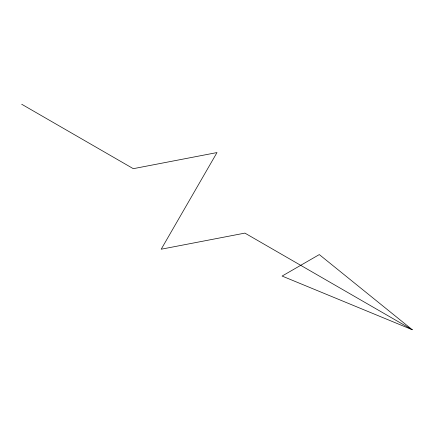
<?xml version="1.0" encoding="UTF-8"?>
<svg xmlns="http://www.w3.org/2000/svg" width="434" height="434" viewBox="0 0 434 434"><rect width="100%" height="100%" fill="white"/><g stroke="black" fill="none" stroke-linecap="round" stroke-linejoin="round"><path stroke-width="0.65" d="M412.3 329.753L282.1 276.062L319.299 254.584L412.3 329.753L244.901 233.107L161.198 249.214L217 152.567L133.298 168.674L21.7 104.247"/></g></svg>
